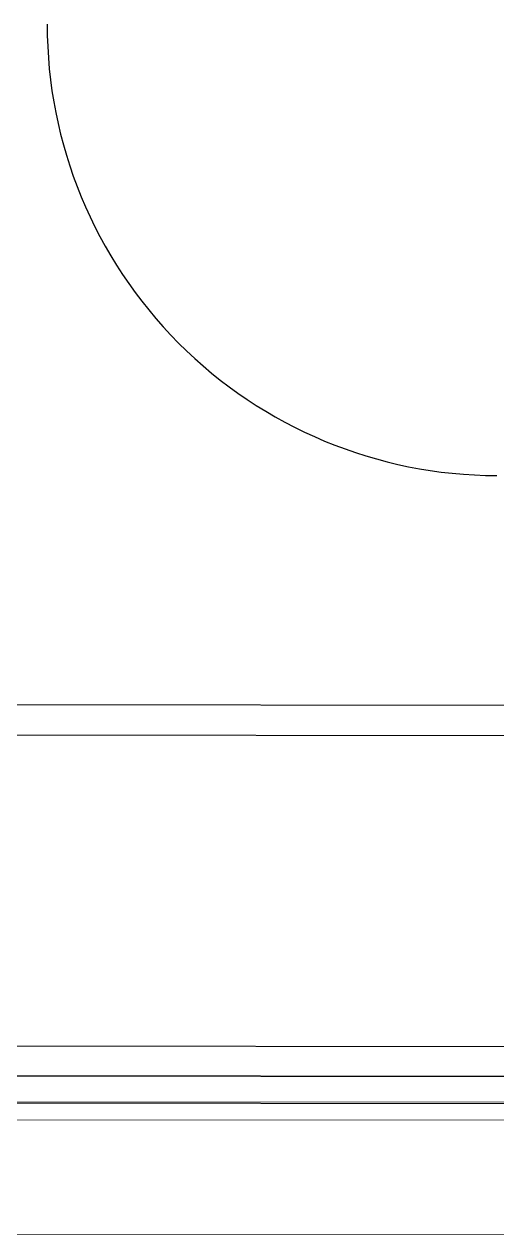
# Model space of a CAD drawing. Header units: inches. Extents: x 54 to 199, y 70 to 109.
# Drawn here: x 144.9 to 145.215, y 78.616 to 79.423 of the extents above; entities that cross this region are included whole.
import ezdxf
from ezdxf.enums import TextEntityAlignment as Align

# ---------------------------------------------------------------- set-up
doc = ezdxf.new("R2010")
doc.units = ezdxf.units.IN
doc.header["$MEASUREMENT"] = 0
doc.linetypes.add('ACAD_ISO03W100', pattern=[30, 12, -18])
doc.layers.add('21212-FC-A-XREF-GROUND FLOOR PLAN-REV-31-10-12$0$GB-Wall-Cladding-EEE', color=1, linetype='Continuous', lineweight=15)
doc.layers.add('GOLDCLADDING', color=7, linetype='Continuous', true_color=0xffc20a)
doc.styles.add('ROMANS', font='romans.shx')

# ---------------------------------------------------------------- blocks, each defined once
blk = doc.blocks.new('GRWRFHRH')
at = {"color": 252, "linetype": 'ACAD_ISO03W100'}
for p, q in [((5.26864, 6.29977), (4.33664, 6.30115)), ((4.35661, 6.28112), (5.24861, 6.2798)), ((4.3563, 6.07413), (5.2483, 6.0728)), ((5.26827, 6.05277), (4.33627, 6.05415))]:
    blk.add_line(p, q, dxfattribs=at)
at = {"color": 252, "ltscale": 3}
for p, q in [((4.33627, 6.05415), (5.26827, 6.05277)), ((5.80327, 6.05198), (4.34127, 6.05415)), ((4.34124, 6.03615), (5.80324, 6.03398))]:
    blk.add_line(p, q, dxfattribs=at)
blk.add_ellipse((5.23731, 6.75282), major_axis=(-0.21213, 0.21213), ratio=1, start_param=0.783914, end_param=2.354711, dxfattribs=at)
at = {"layer": '21212-FC-A-XREF-GROUND FLOOR PLAN-REV-31-10-12$0$GB-Wall-Cladding-EEE', "color": 252, "ltscale": 3}
for p, q in [((4.22217, 6.03633), (6.84157, 6.03478)), ((4.23417, 6.02433), (6.82957, 6.02278)), ((4.23417, 5.94833), (6.82957, 5.94678))]:
    blk.add_line(p, q, dxfattribs=at)
at = {"color": 252, "style": 'ROMANS'}
for p in [(-5.11757, 7.45916, 0), (3.16531, 4.70638, 0), (-5.11757, 4.62872, 0)]:
    blk.add_attdef('ELEV', text='', height=0.10354, dxfattribs=at).set_placement(p, align=Align.BOTTOM_LEFT)
for p in [(-5.11757, 7.39034, 0), (3.16531, 4.63756, 0), (-5.11757, 4.5599, 0)]:
    blk.add_attdef('LEVEL', text='', height=0.10354, dxfattribs=at).set_placement(p, align=Align.TOP_LEFT)

msp = doc.modelspace()

# ---------------------------------------------------------------- block references
at = {"layer": 'GOLDCLADDING'}
msp.add_blockref('GRWRFHRH', (139.97813, 72.66933, 0), dxfattribs=at)

doc.saveas('drawing.dxf')
